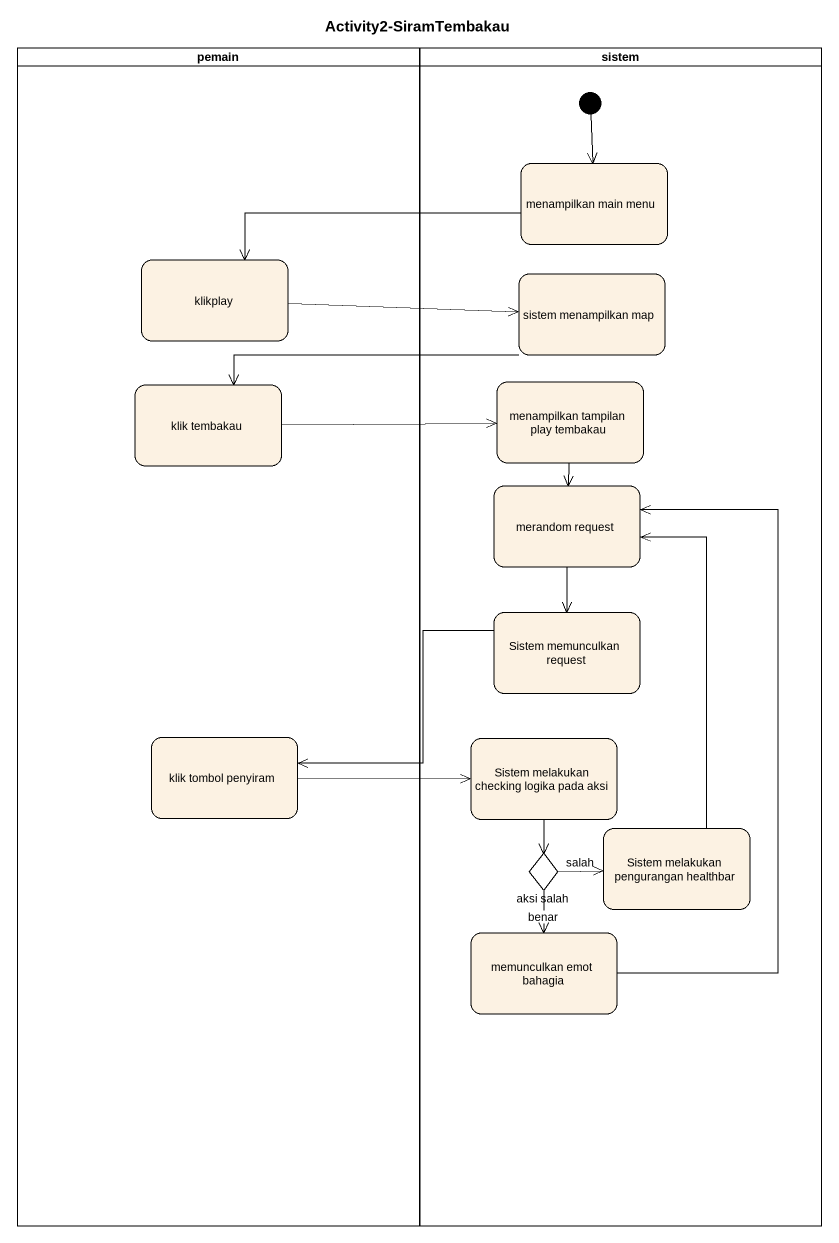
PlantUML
@startuml
title Activity2-SiramTembakau
hide empty description
state pemain <<partition>> {
  state klikplay
  state "klik tembakau" as klik_tembakau
  state "klik tombol penyiram" as klik_tombol_penyiram
}
state sistem <<partition>> {
  state "menampilkan main menu" as menampilkan_main_menu
  state "sistem menampilkan map" as sistem_menampilkan_map
  state "menampilkan tampilan play tembakau" as menampilkan_tampilan_play
  state "merandom request" as merandom_request
  state "Sistem memunculkan request" as Sistem_memunculkan_request
  state "Sistem melakukan checking logika pada aksi" as Sistem_melakukan_checking
  state "aksi salah" as aksi_salah <<choice>>
  state "Sistem melakukan pengurangan healthbar" as Sistem_melakukan
  state "memunculkan emot bahagia" as memunculkan_emot_bahagia
  [*] --> menampilkan_main_menu
}
menampilkan_main_menu -left-> klikplay
klikplay -right-> sistem_menampilkan_map
sistem_menampilkan_map -left-> klik_tembakau
klik_tembakau -right-> menampilkan_tampilan_play
menampilkan_tampilan_play --> merandom_request
merandom_request --> Sistem_memunculkan_request
Sistem_memunculkan_request -left-> klik_tombol_penyiram
klik_tombol_penyiram -right-> Sistem_melakukan_checking
Sistem_melakukan_checking --> aksi_salah
aksi_salah -right-> Sistem_melakukan : salah
aksi_salah --> memunculkan_emot_bahagia : benar
Sistem_melakukan -up-> merandom_request
memunculkan_emot_bahagia -up-> merandom_request
@enduml
